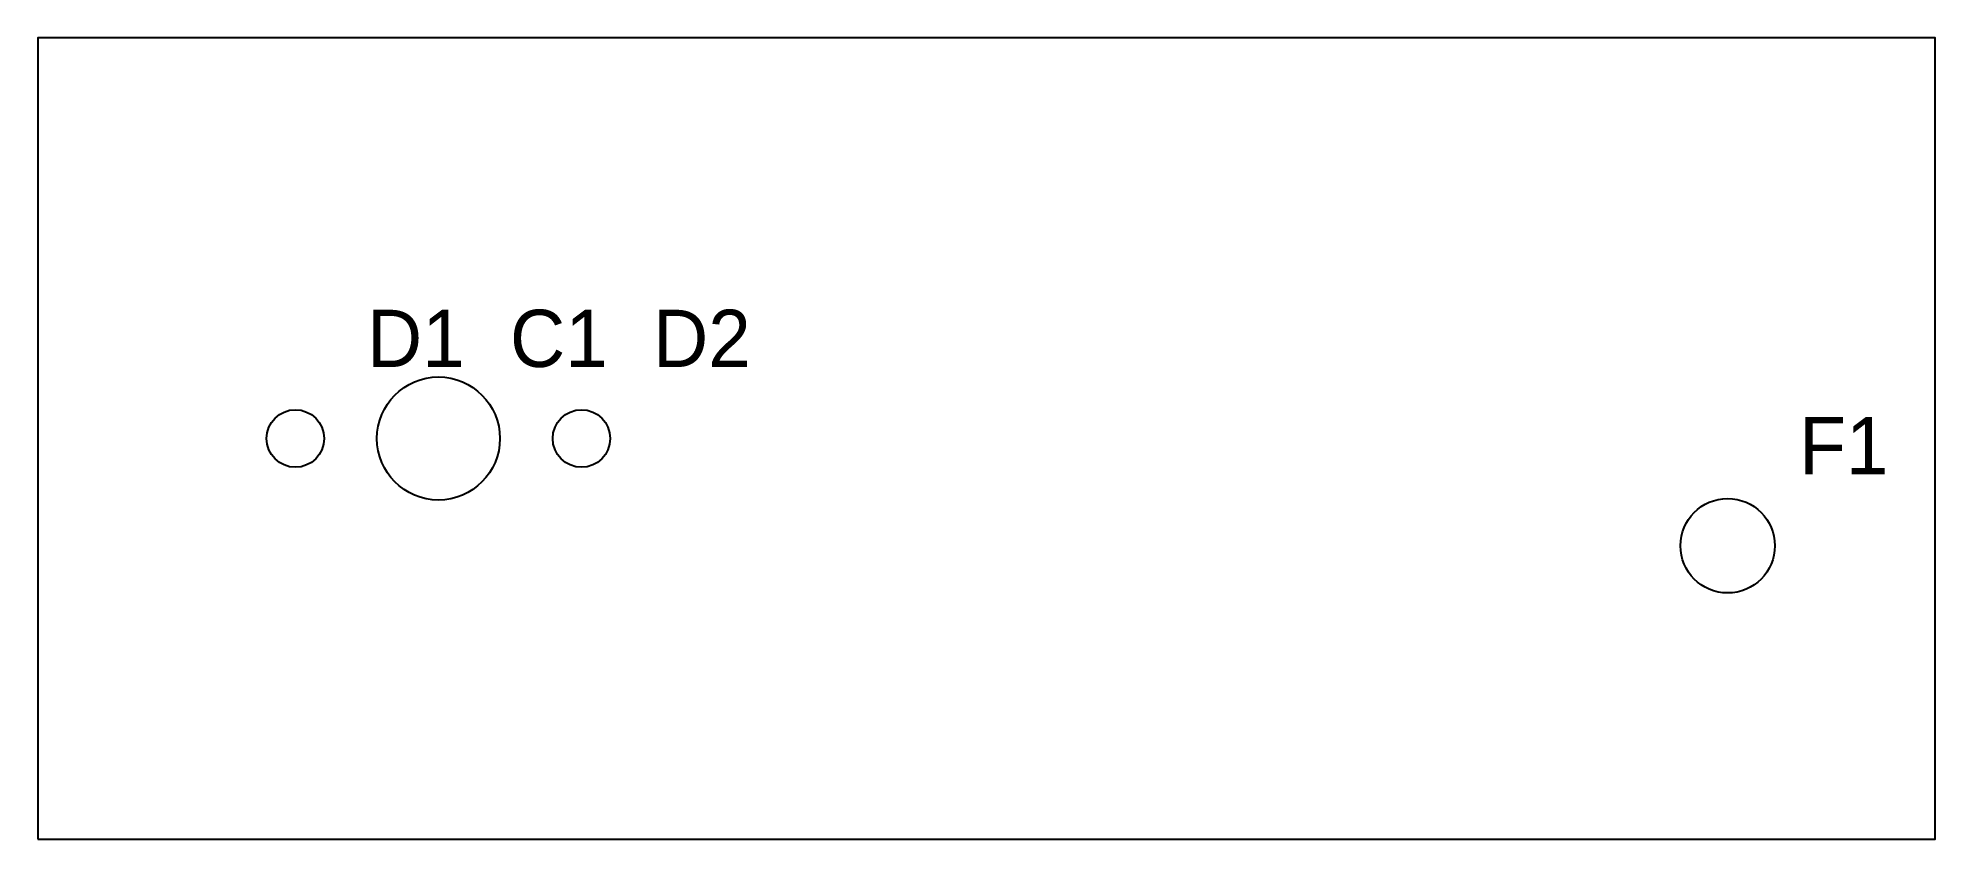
# Model space of a CAD drawing. Header units: millimetres. Extents: x 0 to 66.3, y 0 to 28.
import ezdxf

# ---------------------------------------------------------------- set-up
doc = ezdxf.new("R2010")
doc.units = ezdxf.units.MM

msp = doc.modelspace()

# ---------------------------------------------------------------- linework, layer by layer
msp.add_lwpolyline([(0, 0), (66.314, 0), (66.314, 28), (0, 28)], close=True)
for centre, radius in [((14, 14), 2.15), ((9, 14), 1.005), ((19, 14), 1.005), ((59.064, 10.25), 1.65)]:
    msp.add_circle(centre, radius)

# ---------------------------------------------------------------- texts
for s, p in [('D1', (11.5, 16.5)), ('C1', (16.5, 16.5)), ('D2', (21.5, 16.5)), ('F1', (61.564, 12.75))]:
    msp.add_text(s, height=2).set_placement(p)

doc.saveas('drawing.dxf')
